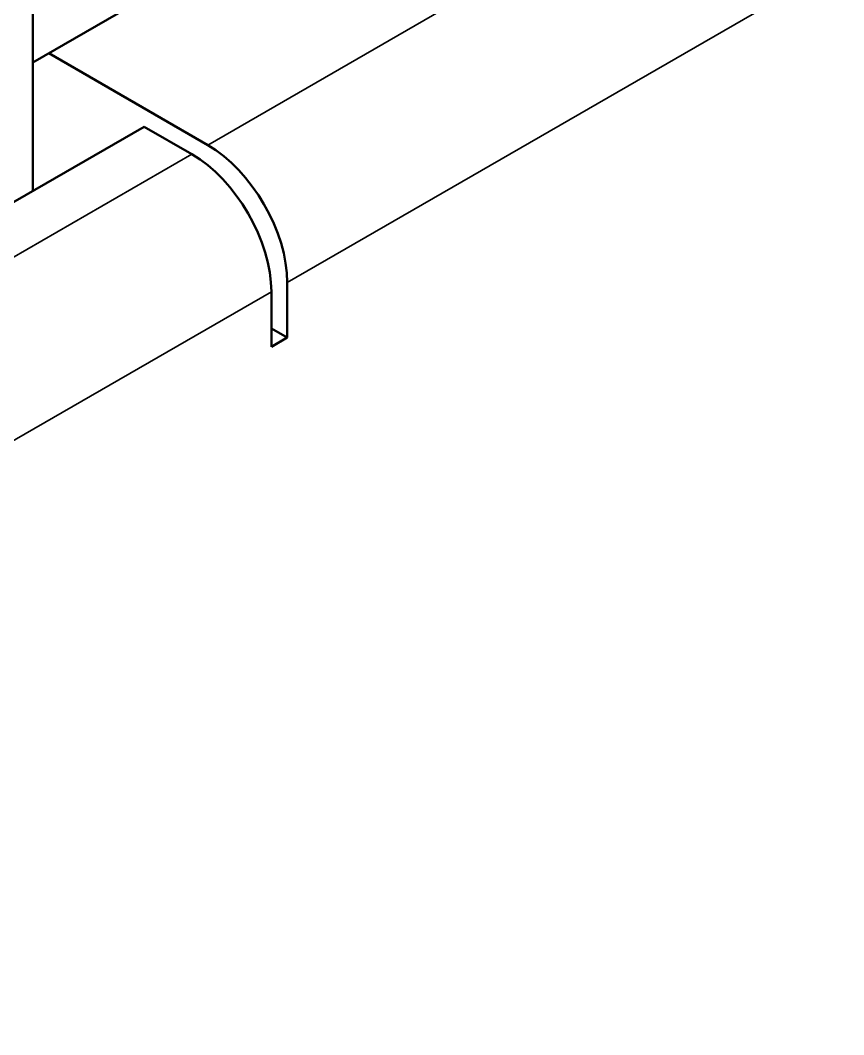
# Model space of a CAD drawing. Header units: millimetres. Extents: x 3137 to 5094, y 789 to 1822.
# Drawn here: x 4167.57 to 4174.9, y 1596.03 to 1605.06 of the extents above; entities that cross this region are included whole.
import ezdxf

# ---------------------------------------------------------------- set-up
doc = ezdxf.new("R2010")
doc.units = ezdxf.units.MM
doc.header["$LTSCALE"] = 1.8
doc.layers.add('외형선(ISO)', color=7, linetype='Continuous', lineweight=50)
doc.layers.add('좁은 외형선(ISO)', color=7, linetype='Continuous', lineweight=35)

msp = doc.modelspace()

# ---------------------------------------------------------------- linework, layer by layer
at = {"layer": '외형선(ISO)'}
for p, q in [((4167.6833, 1622.2421), (4167.6833, 1603.5443)), ((4167.6833, 1604.6874), (4172.0673, 1607.2185)), ((4167.8247, 1604.769), (4169.2389, 1603.9525)), ((4168.6732, 1604.1158), (4157.2181, 1597.5022)), ((4169.0975, 1603.8709), (4168.6732, 1604.1158)), ((4169.946, 1602.7278), (4169.946, 1602.2379)), ((4169.8046, 1602.1562), (4169.8046, 1602.6461)), ((4169.946, 1602.2379), (4169.8046, 1602.3195)), ((4169.946, 1602.2379), (4169.8046, 1602.1562))]:
    msp.add_line(p, q, dxfattribs=at)
for centre, major_axis, start_param, end_param in [((4169.2389, 1603.136), (0.5, -0.866), 0.785398, 2.356194), ((4169.0975, 1603.0544), (-0.5, 0.866), 3.926991, 5.497787)]:
    msp.add_ellipse(centre, major_axis=major_axis, ratio=0.57735, start_param=start_param, end_param=end_param, dxfattribs=at)
at = {"layer": '좁은 외형선(ISO)'}
for p, q in [((4174.1887, 1606.8103), (4169.2389, 1603.9525)), ((4169.946, 1602.7278), (4174.8958, 1605.5855)), ((4169.0975, 1603.8709), (4157.6424, 1597.2573)), ((4158.3495, 1596.0325), (4169.8046, 1602.6461))]:
    msp.add_line(p, q, dxfattribs=at)

doc.saveas('drawing.dxf')
